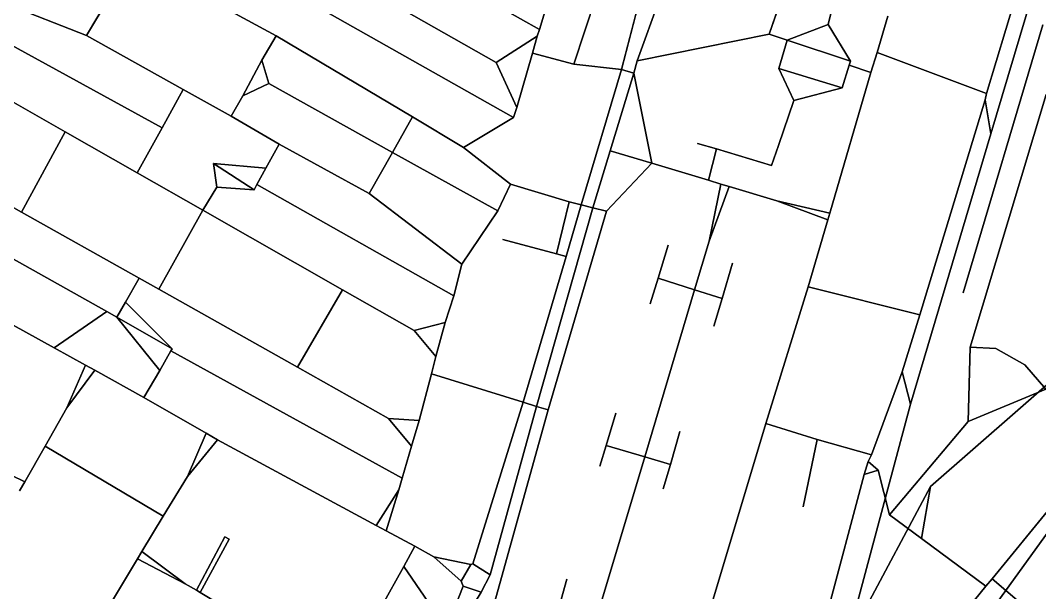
# Model space of a CAD drawing. Header units: metres. Extents: x 327752 to 330295, y 2791504 to 2794271.
# Drawn here: x 328737 to 329452, y 2792442 to 2792844 of the extents above; entities that cross this region are included whole.
import ezdxf

# ---------------------------------------------------------------- set-up
doc = ezdxf.new("R2010")
doc.units = ezdxf.units.M

msp = doc.modelspace()

# ---------------------------------------------------------------- linework, layer by layer
for p, q in [((329100.73, 2792837.25), (328945.77, 2792924.44)), ((328945.77, 2792924.44), (329100.73, 2792837.25)), ((329157.58, 2792911.8), (329124.87, 2792812.78)), ((329124.87, 2792812.78), (329157.58, 2792911.8)), ((328815.82, 2792887.59), (328782.98, 2792832.98)), ((328782.98, 2792832.98), (328815.82, 2792887.59)), ((329178.6, 2792887.92), (329158.26, 2792809.15)), ((329158.26, 2792809.15), (329178.6, 2792887.92)), ((329414.46, 2792792.36), (329444.86, 2792893.2)), ((329444.86, 2792893.2), (329414.46, 2792792.36)), ((329070.37, 2792813.97), (328954.16, 2792880.05)), ((328954.16, 2792880.05), (329070.37, 2792813.97)), ((329194.13, 2792883.5), (329169.35, 2792815.22)), ((329169.35, 2792815.22), (329194.13, 2792883.5)), ((329261.92, 2792833.9), (329274.06, 2792869.5)), ((329274.06, 2792869.5), (329261.92, 2792833.9)), ((329449.35, 2792871.01), (329417.34, 2792763.92)), ((329417.34, 2792763.92), (329449.35, 2792871.01)), ((329308.04, 2792860.11), (329303.27, 2792840.67)), ((329303.27, 2792840.67), (329308.04, 2792860.11)), ((328725.67, 2792855.26), (328782.98, 2792832.98)), ((328782.98, 2792832.98), (328725.67, 2792855.26)), ((328916.06, 2792832.59), (328873.27, 2792855.81)), ((328873.27, 2792855.81), (328916.06, 2792832.59)), ((329082.58, 2792775.42), (328940.96, 2792855.4)), ((328940.96, 2792855.4), (329082.58, 2792775.42)), ((329100.73, 2792837.25), (329104.65, 2792849.6)), ((329104.65, 2792849.6), (329100.73, 2792837.25)), ((329337.55, 2792820.99), (329345.11, 2792846.39)), ((329345.11, 2792846.39), (329337.55, 2792820.99)), ((329099.18, 2792832.37), (329100.73, 2792837.25)), ((329100.73, 2792837.25), (329099.18, 2792832.37)), ((329274.56, 2792829.6), (329303.27, 2792840.67)), ((329303.27, 2792840.67), (329274.56, 2792829.6)), ((329319.02, 2792814.99), (329303.27, 2792840.67)), ((329303.27, 2792840.67), (329319.02, 2792814.99)), ((329453.87, 2792840.5), (329397.89, 2792652.42)), ((329397.89, 2792652.42), (329453.87, 2792840.5)), ((328712, 2792836.26), (328836.11, 2792768.22)), ((328836.11, 2792768.22), (328712, 2792836.26)), ((328850.92, 2792795.02), (328782.98, 2792832.98)), ((328782.98, 2792832.98), (328850.92, 2792795.02)), ((328916.06, 2792832.59), (328906.04, 2792815.7)), ((328906.04, 2792815.7), (328916.06, 2792832.59)), ((329011.79, 2792775.77), (328916.06, 2792832.59)), ((328916.06, 2792832.59), (329011.79, 2792775.77)), ((329099.18, 2792832.37), (329070.37, 2792813.97)), ((329070.37, 2792813.97), (329099.18, 2792832.37)), ((329099.18, 2792832.37), (329095.83, 2792820.65)), ((329095.83, 2792820.65), (329099.18, 2792832.37)), ((329169.35, 2792815.22), (329261.92, 2792833.9)), ((329261.92, 2792833.9), (329169.35, 2792815.22)), ((329261.92, 2792833.9), (329274.56, 2792829.6)), ((329274.56, 2792829.6), (329261.92, 2792833.9)), ((329268.66, 2792809.82), (329274.56, 2792829.6)), ((329274.56, 2792829.6), (329268.66, 2792809.82)), ((329274.56, 2792829.6), (329319.02, 2792814.99)), ((329319.02, 2792814.99), (329274.56, 2792829.6)), ((328892.69, 2792790.59), (328906.04, 2792815.7)), ((328906.04, 2792815.7), (328892.69, 2792790.59)), ((328906.04, 2792815.7), (328911.03, 2792799.25)), ((328911.03, 2792799.25), (328906.04, 2792815.7)), ((329095.83, 2792820.65), (329084.91, 2792782.34)), ((329084.91, 2792782.34), (329095.83, 2792820.65)), ((329095.83, 2792820.65), (329124.87, 2792812.78)), ((329124.87, 2792812.78), (329095.83, 2792820.65)), ((329337.55, 2792820.99), (329333.2, 2792806.96)), ((329333.2, 2792806.96), (329337.55, 2792820.99)), ((329337.55, 2792820.99), (329414.46, 2792792.36)), ((329414.46, 2792792.36), (329337.55, 2792820.99)), ((329070.37, 2792813.97), (329084.91, 2792782.34)), ((329084.91, 2792782.34), (329070.37, 2792813.97)), ((329158.26, 2792809.15), (329124.87, 2792812.78)), ((329124.87, 2792812.78), (329158.26, 2792809.15)), ((329158.26, 2792809.15), (329129.99, 2792714.12)), ((329129.99, 2792714.12), (329158.26, 2792809.15)), ((329158.26, 2792809.15), (329167.03, 2792806.54)), ((329167.03, 2792806.54), (329158.26, 2792809.15)), ((329169.35, 2792815.22), (329167.03, 2792806.54)), ((329167.03, 2792806.54), (329169.35, 2792815.22)), ((329279.28, 2792787.42), (329268.66, 2792809.82)), ((329313.17, 2792796.31), (329268.66, 2792809.82)), ((329268.66, 2792809.82), (329313.17, 2792796.31)), ((329268.66, 2792809.82), (329279.28, 2792787.42)), ((329313.17, 2792796.31), (329318.09, 2792812.05)), ((329318.09, 2792812.05), (329313.17, 2792796.31)), ((329318.09, 2792812.05), (329319.02, 2792814.99)), ((329319.02, 2792814.99), (329318.09, 2792812.05)), ((329333.2, 2792806.96), (329318.09, 2792812.05)), ((329318.09, 2792812.05), (329333.2, 2792806.96)), ((329167.03, 2792806.54), (329150.44, 2792752.07)), ((329150.44, 2792752.07), (329167.03, 2792806.54)), ((329167.03, 2792806.54), (329179.63, 2792743.28)), ((329179.63, 2792743.28), (329167.03, 2792806.54)), ((329333.2, 2792806.96), (329304.41, 2792708.26)), ((329304.41, 2792708.26), (329333.2, 2792806.96)), ((328711.11, 2792797.75), (328767.98, 2792765.39)), ((328767.98, 2792765.39), (328711.11, 2792797.75)), ((328850.92, 2792795.02), (328836.11, 2792768.22)), ((328836.11, 2792768.22), (328850.92, 2792795.02)), ((328884.43, 2792776.29), (328850.92, 2792795.02)), ((328850.92, 2792795.02), (328884.43, 2792776.29)), ((328892.69, 2792790.59), (328911.03, 2792799.25)), ((328911.03, 2792799.25), (328892.69, 2792790.59)), ((328911.03, 2792799.25), (328997.62, 2792750.87)), ((328997.62, 2792750.87), (328911.03, 2792799.25)), ((329279.28, 2792787.42), (329313.17, 2792796.31)), ((329313.17, 2792796.31), (329279.28, 2792787.42)), ((328884.43, 2792776.29), (328892.69, 2792790.59)), ((328892.69, 2792790.59), (328884.43, 2792776.29)), ((329268.43, 2792755.87), (329279.28, 2792787.42)), ((329279.28, 2792787.42), (329268.43, 2792755.87)), ((329367.6, 2792637.04), (329413.47, 2792787.77)), ((329413.47, 2792787.77), (329367.6, 2792637.04)), ((329402.94, 2792614.29), (329456.2, 2792791.61)), ((329456.2, 2792791.61), (329402.94, 2792614.29)), ((329414.46, 2792792.36), (329413.47, 2792787.77)), ((329413.47, 2792787.77), (329414.46, 2792792.36)), ((329413.47, 2792787.77), (329417.34, 2792763.92)), ((329417.34, 2792763.92), (329413.47, 2792787.77)), ((329082.58, 2792775.42), (329084.91, 2792782.34)), ((329084.91, 2792782.34), (329082.58, 2792775.42)), ((328884.43, 2792776.29), (328918.16, 2792756.65)), ((328918.16, 2792756.65), (328884.43, 2792776.29)), ((329011.79, 2792775.77), (328997.62, 2792750.87)), ((328997.62, 2792750.87), (329011.79, 2792775.77)), ((329047.46, 2792754.29), (329011.79, 2792775.77)), ((329011.79, 2792775.77), (329047.46, 2792754.29)), ((329047.46, 2792754.29), (329082.58, 2792775.42)), ((329082.58, 2792775.42), (329047.46, 2792754.29)), ((328818.63, 2792736.58), (328836.11, 2792768.22)), ((328836.11, 2792768.22), (328818.63, 2792736.58)), ((329297.58, 2792263.51), (329661.52, 2792767.35)), ((329661.52, 2792767.35), (329297.58, 2792263.51)), ((328737.37, 2792709.1), (328767.98, 2792765.39)), ((328767.98, 2792765.39), (328737.37, 2792709.1)), ((328767.98, 2792765.39), (328818.63, 2792736.58)), ((328818.63, 2792736.58), (328767.98, 2792765.39)), ((329361.03, 2792574.43), (329417.34, 2792763.92)), ((329417.34, 2792763.92), (329361.03, 2792574.43)), ((328918.16, 2792756.65), (328908.95, 2792739.89)), ((328908.95, 2792739.89), (328918.16, 2792756.65)), ((328918.16, 2792756.65), (328981.28, 2792722.13)), ((328981.28, 2792722.13), (328918.16, 2792756.65)), ((329047.46, 2792754.29), (329080.48, 2792728.72)), ((329080.48, 2792728.72), (329047.46, 2792754.29)), ((329138.31, 2792712.04), (329150.44, 2792752.07)), ((329150.44, 2792752.07), (329138.31, 2792712.04)), ((329179.63, 2792743.28), (329150.44, 2792752.07)), ((329150.44, 2792752.07), (329179.63, 2792743.28)), ((329224.91, 2792753.42), (329211.62, 2792757.18)), ((329211.62, 2792757.18), (329224.91, 2792753.42)), ((329219.26, 2792731.37), (329224.91, 2792753.42)), ((329224.91, 2792753.42), (329219.26, 2792731.37)), ((329224.91, 2792753.42), (329263.53, 2792741.81)), ((329263.53, 2792741.81), (329224.91, 2792753.42)), ((329263.53, 2792741.81), (329268.43, 2792755.87)), ((329263.53, 2792741.81), (329268.43, 2792755.87)), ((329268.43, 2792755.87), (329263.53, 2792741.81)), ((329268.43, 2792755.87), (329263.53, 2792741.81)), ((328981.28, 2792722.13), (328997.62, 2792750.87)), ((328997.62, 2792750.87), (328981.28, 2792722.13)), ((328997.62, 2792750.87), (329071.67, 2792710.02)), ((329071.67, 2792710.02), (328997.62, 2792750.87)), ((328737.37, 2792709.1), (328678.5, 2792742.19)), ((328678.5, 2792742.19), (328737.37, 2792709.1)), ((328908.95, 2792739.89), (328872.15, 2792743.25)), ((328872.15, 2792743.25), (328900.57, 2792724.66)), ((328872.15, 2792743.25), (328908.95, 2792739.89)), ((328872.15, 2792743.25), (328874.46, 2792726.55)), ((328900.57, 2792724.66), (328872.15, 2792743.25)), ((328874.46, 2792726.55), (328872.15, 2792743.25)), ((328908.95, 2792739.89), (328902.62, 2792728.38)), ((328902.62, 2792728.38), (328908.95, 2792739.89)), ((329179.63, 2792743.28), (329147.89, 2792709.65)), ((329147.89, 2792709.65), (329179.63, 2792743.28)), ((329219.26, 2792731.37), (329179.63, 2792743.28)), ((329179.63, 2792743.28), (329219.26, 2792731.37)), ((328818.63, 2792736.58), (328864.56, 2792710.45)), ((328864.56, 2792710.45), (328818.63, 2792736.58)), ((329219.26, 2792731.37), (329228.02, 2792728.75)), ((329228.02, 2792728.75), (329219.26, 2792731.37)), ((328874.46, 2792726.55), (328864.56, 2792710.45)), ((328864.56, 2792710.45), (328874.46, 2792726.55)), ((328900.57, 2792724.66), (328874.46, 2792726.55)), ((328874.46, 2792726.55), (328900.57, 2792724.66)), ((328900.57, 2792724.66), (328902.62, 2792728.38)), ((328902.62, 2792728.38), (328900.57, 2792724.66)), ((328902.62, 2792728.38), (329040.6, 2792650.4)), ((329040.6, 2792650.4), (328902.62, 2792728.38)), ((329080.48, 2792728.72), (329071.67, 2792710.02)), ((329071.67, 2792710.02), (329080.48, 2792728.72)), ((329080.48, 2792728.72), (329121.6, 2792716.3)), ((329121.6, 2792716.3), (329080.48, 2792728.72)), ((329219.83, 2792688.79), (329228.02, 2792728.75)), ((329228.02, 2792728.75), (329219.83, 2792688.79)), ((329219.83, 2792688.79), (329233.75, 2792727.02)), ((329233.75, 2792727.02), (329219.83, 2792688.79)), ((329228.02, 2792728.75), (329233.75, 2792727.02)), ((329233.75, 2792727.02), (329228.02, 2792728.75)), ((329267.24, 2792717.02), (329233.75, 2792727.02)), ((329233.75, 2792727.02), (329267.24, 2792717.02)), ((328797.33, 2792639.33), (328651.51, 2792721.04)), ((328651.51, 2792721.04), (328797.33, 2792639.33)), ((328981.28, 2792722.13), (329046.29, 2792672.47)), ((329046.29, 2792672.47), (328981.28, 2792722.13)), ((329121.6, 2792716.3), (329112.68, 2792679.71)), ((329112.68, 2792679.71), (329121.6, 2792716.3)), ((329129.99, 2792714.12), (329121.6, 2792716.3)), ((329121.6, 2792716.3), (329129.99, 2792714.12)), ((329303.03, 2792703.54), (329267.24, 2792717.02)), ((329304.41, 2792708.26), (329267.24, 2792717.02)), ((329267.24, 2792717.02), (329304.41, 2792708.26)), ((329267.24, 2792717.02), (329303.03, 2792703.54)), ((328820.02, 2792662.67), (328737.37, 2792709.1)), ((328737.37, 2792709.1), (328820.02, 2792662.67)), ((328833.87, 2792654.9), (328864.56, 2792710.45)), ((328864.56, 2792710.45), (328833.87, 2792654.9)), ((328962.65, 2792654.65), (328864.56, 2792710.45)), ((328864.56, 2792710.45), (328962.65, 2792654.65)), ((329071.67, 2792710.02), (329046.29, 2792672.47)), ((329046.29, 2792672.47), (329071.67, 2792710.02)), ((329098.75, 2792572.77), (329138.31, 2792712.04)), ((329138.31, 2792712.04), (329098.75, 2792572.77)), ((329147.89, 2792709.65), (329106.82, 2792570.42)), ((329106.82, 2792570.42), (329147.89, 2792709.65)), ((329129.99, 2792714.12), (329119.57, 2792677.86)), ((329119.57, 2792677.86), (329129.99, 2792714.12)), ((329138.31, 2792712.04), (329129.99, 2792714.12)), ((329129.99, 2792714.12), (329138.31, 2792712.04)), ((329138.31, 2792712.04), (329147.89, 2792709.65)), ((329147.89, 2792709.65), (329138.31, 2792712.04)), ((329303.03, 2792703.54), (329304.41, 2792708.26)), ((329304.41, 2792708.26), (329303.03, 2792703.54)), ((329289.31, 2792656.65), (329303.03, 2792703.54)), ((329303.03, 2792703.54), (329289.31, 2792656.65)), ((329374.97, 2792516.59), (329588.95, 2792703.61)), ((329588.95, 2792703.61), (329374.97, 2792516.59)), ((329075.13, 2792689.75), (329112.68, 2792679.71)), ((329112.68, 2792679.71), (329075.13, 2792689.75)), ((329209.63, 2792654.62), (329219.83, 2792688.79)), ((329219.83, 2792688.79), (329209.63, 2792654.62)), ((328635.02, 2792683.17), (328760.35, 2792613.82)), ((328760.35, 2792613.82), (328635.02, 2792683.17)), ((329119.57, 2792677.86), (329112.68, 2792679.71)), ((329112.68, 2792679.71), (329119.57, 2792677.86)), ((329184.06, 2792662.8), (329191.15, 2792685.94)), ((329191.15, 2792685.94), (329184.06, 2792662.8)), ((329089.46, 2792575.77), (329119.57, 2792677.86)), ((329119.57, 2792677.86), (329089.46, 2792575.77)), ((329228.83, 2792648.4), (329236.1, 2792673.29)), ((329236.1, 2792673.29), (329228.83, 2792648.4)), ((329040.6, 2792650.4), (329046.29, 2792672.47)), ((329046.29, 2792672.47), (329040.6, 2792650.4)), ((328820.02, 2792662.67), (328810.43, 2792645.83)), ((328810.43, 2792645.83), (328820.02, 2792662.67)), ((328820.02, 2792662.67), (328833.87, 2792654.9)), ((328833.87, 2792654.9), (328820.02, 2792662.67)), ((329184.06, 2792662.8), (329178.53, 2792644.79)), ((329178.53, 2792644.79), (329184.06, 2792662.8)), ((329209.63, 2792654.62), (329184.06, 2792662.8)), ((329184.06, 2792662.8), (329209.63, 2792654.62)), ((328833.87, 2792654.9), (328931.16, 2792600.22)), ((328931.16, 2792600.22), (328833.87, 2792654.9)), ((328931.16, 2792600.22), (328962.65, 2792654.65)), ((328962.65, 2792654.65), (328931.16, 2792600.22)), ((329012.98, 2792626.02), (328962.65, 2792654.65)), ((328962.65, 2792654.65), (329012.98, 2792626.02)), ((329174.61, 2792537.36), (329209.63, 2792654.62)), ((329209.63, 2792654.62), (329174.61, 2792537.36)), ((329209.63, 2792654.62), (329228.83, 2792648.4)), ((329228.83, 2792648.4), (329209.63, 2792654.62)), ((329289.31, 2792656.65), (329259.65, 2792560.79)), ((329259.65, 2792560.79), (329289.31, 2792656.65)), ((329289.31, 2792656.65), (329367.6, 2792637.04)), ((329367.6, 2792637.04), (329289.31, 2792656.65)), ((328810.43, 2792645.83), (328804.44, 2792635.34)), ((328804.44, 2792635.34), (328810.43, 2792645.83)), ((328810.43, 2792645.83), (328843.09, 2792613.07)), ((328843.09, 2792613.07), (328810.43, 2792645.83)), ((329034.72, 2792631.55), (329040.6, 2792650.4)), ((329040.6, 2792650.4), (329034.72, 2792631.55)), ((329228.83, 2792648.4), (329223.2, 2792629.09)), ((329223.2, 2792629.09), (329228.83, 2792648.4)), ((328797.33, 2792639.33), (328760.35, 2792613.82)), ((328760.35, 2792613.82), (328797.33, 2792639.33)), ((328804.44, 2792635.34), (328797.33, 2792639.33)), ((328797.33, 2792639.33), (328804.44, 2792635.34)), ((329367.6, 2792637.04), (329355.31, 2792596.97)), ((329355.31, 2792596.97), (329367.6, 2792637.04)), ((328834.41, 2792598.05), (328804.44, 2792635.34)), ((328804.44, 2792635.34), (328843.09, 2792613.07)), ((328804.44, 2792635.34), (328834.41, 2792598.05)), ((328843.09, 2792613.07), (328804.44, 2792635.34)), ((329034.72, 2792631.55), (329012.98, 2792626.02)), ((329012.98, 2792626.02), (329034.72, 2792631.55)), ((329028.07, 2792607.74), (329034.72, 2792631.55)), ((329034.72, 2792631.55), (329028.07, 2792607.74)), ((329028.07, 2792607.74), (329012.98, 2792626.02)), ((329012.98, 2792626.02), (329028.07, 2792607.74)), ((328760.35, 2792613.82), (328782.25, 2792601.7)), ((328782.25, 2792601.7), (328760.35, 2792613.82)), ((328834.41, 2792598.05), (328842.29, 2792611.67)), ((328842.29, 2792611.67), (328834.41, 2792598.05)), ((328842.29, 2792611.67), (328843.09, 2792613.07)), ((328843.09, 2792613.07), (328842.29, 2792611.67)), ((328842.29, 2792611.67), (329004.37, 2792522.45)), ((329004.37, 2792522.45), (328842.29, 2792611.67)), ((329401.6, 2792562.15), (329402.94, 2792614.29)), ((329402.94, 2792614.29), (329401.6, 2792562.15)), ((329402.94, 2792614.29), (329420.83, 2792613.32)), ((329420.83, 2792613.32), (329402.94, 2792614.29)), ((329420.83, 2792613.32), (329441.21, 2792601.98)), ((329420.83, 2792613.32), (329441.21, 2792601.98)), ((329441.21, 2792601.98), (329420.83, 2792613.32)), ((329441.21, 2792601.98), (329420.83, 2792613.32)), ((328782.25, 2792601.7), (328769.37, 2792571.71)), ((328769.37, 2792571.71), (328782.25, 2792601.7)), ((328788.91, 2792598.1), (328782.25, 2792601.7)), ((328782.25, 2792601.7), (328788.91, 2792598.1)), ((329028.07, 2792607.74), (329025.15, 2792595.68)), ((329025.15, 2792595.68), (329028.07, 2792607.74)), ((329456.04, 2792584.88), (329441.21, 2792601.98)), ((329441.21, 2792601.98), (329456.04, 2792584.88)), ((328788.91, 2792598.1), (328769.37, 2792571.71)), ((328769.37, 2792571.71), (328788.91, 2792598.1)), ((328823.37, 2792578.94), (328788.91, 2792598.1)), ((328788.91, 2792598.1), (328823.37, 2792578.94)), ((328823.37, 2792578.94), (328834.41, 2792598.05)), ((328834.41, 2792598.05), (328823.37, 2792578.94)), ((328994.91, 2792564.41), (328931.16, 2792600.22)), ((328931.16, 2792600.22), (328994.91, 2792564.41)), ((329025.15, 2792595.68), (329016.42, 2792562.95)), ((329016.42, 2792562.95), (329025.15, 2792595.68)), ((329025.15, 2792595.68), (329089.46, 2792575.77)), ((329089.46, 2792575.77), (329025.15, 2792595.68)), ((329355.31, 2792596.97), (329333.6, 2792538.83)), ((329333.6, 2792538.83), (329355.31, 2792596.97)), ((329361.03, 2792574.43), (329355.31, 2792596.97)), ((329355.31, 2792596.97), (329361.03, 2792574.43)), ((329401.6, 2792562.15), (329456.04, 2792584.88)), ((329456.04, 2792584.88), (329401.6, 2792562.15)), ((328823.37, 2792578.94), (328867.01, 2792554.1)), ((328867.01, 2792554.1), (328823.37, 2792578.94)), ((329054.08, 2792462.37), (329089.46, 2792575.77)), ((329089.46, 2792575.77), (329054.08, 2792462.37)), ((329066.31, 2792454.55), (329098.75, 2792572.77)), ((329098.75, 2792572.77), (329066.31, 2792454.55)), ((329098.75, 2792572.77), (329089.46, 2792575.77)), ((329089.46, 2792575.77), (329098.75, 2792572.77)), ((329098.75, 2792572.77), (329106.82, 2792570.42)), ((329106.82, 2792570.42), (329098.75, 2792572.77)), ((329316.09, 2792406.36), (329361.03, 2792574.43)), ((329361.03, 2792574.43), (329316.09, 2792406.36)), ((328754.17, 2792544.95), (328769.37, 2792571.71)), ((328769.37, 2792571.71), (328754.17, 2792544.95)), ((329106.82, 2792570.42), (329061.12, 2792405.63)), ((329061.12, 2792405.63), (329106.82, 2792570.42)), ((329147.5, 2792545.37), (329154.37, 2792568.02)), ((329154.37, 2792568.02), (329147.5, 2792545.37)), ((329016.42, 2792562.95), (328994.91, 2792564.41)), ((329010.94, 2792544.9), (328994.91, 2792564.41)), ((328994.91, 2792564.41), (329010.94, 2792544.9)), ((328994.91, 2792564.41), (329016.42, 2792562.95)), ((329016.42, 2792562.95), (329010.94, 2792544.9)), ((329010.94, 2792544.9), (329016.42, 2792562.95)), ((329259.65, 2792560.79), (329212.04, 2792402.16)), ((329212.04, 2792402.16), (329259.65, 2792560.79)), ((329259.65, 2792560.79), (329295.67, 2792549.54)), ((329295.67, 2792549.54), (329259.65, 2792560.79)), ((329401.6, 2792562.15), (329346.26, 2792496.85)), ((329346.26, 2792496.85), (329401.6, 2792562.15)), ((328867.01, 2792554.1), (328853.82, 2792523.56)), ((328853.82, 2792523.56), (328867.01, 2792554.1)), ((328867.01, 2792554.1), (328874.92, 2792549.41)), ((328874.92, 2792549.41), (328867.01, 2792554.1)), ((329192.61, 2792532.08), (329199.33, 2792555.09)), ((329199.33, 2792555.09), (329192.61, 2792532.08)), ((328739.69, 2792519.99), (328754.17, 2792544.95)), ((328754.17, 2792544.95), (328739.69, 2792519.99)), ((328836.91, 2792495.72), (328754.17, 2792544.95)), ((328754.17, 2792544.95), (328836.91, 2792495.72)), ((328853.82, 2792523.56), (328874.92, 2792549.41)), ((328874.92, 2792549.41), (328853.82, 2792523.56)), ((328874.92, 2792549.41), (328986.21, 2792489.17)), ((328986.21, 2792489.17), (328874.92, 2792549.41)), ((329010.94, 2792544.9), (329004.37, 2792522.45)), ((329004.37, 2792522.45), (329010.94, 2792544.9)), ((329147.5, 2792545.37), (329143.09, 2792530.81)), ((329143.09, 2792530.81), (329147.5, 2792545.37)), ((329174.61, 2792537.36), (329147.5, 2792545.37)), ((329147.5, 2792545.37), (329174.61, 2792537.36)), ((329285.82, 2792502.39), (329295.67, 2792549.54)), ((329295.67, 2792549.54), (329285.82, 2792502.39)), ((329333.6, 2792538.83), (329295.67, 2792549.54)), ((329295.67, 2792549.54), (329333.6, 2792538.83)), ((329139.78, 2792420.73), (329174.61, 2792537.36)), ((329174.61, 2792537.36), (329139.78, 2792420.73)), ((329174.61, 2792537.36), (329192.61, 2792532.08)), ((329192.61, 2792532.08), (329174.61, 2792537.36)), ((329333.6, 2792538.83), (329331.24, 2792534.09)), ((329331.24, 2792534.09), (329333.6, 2792538.83)), ((328739.69, 2792519.99), (328711.04, 2792533.68)), ((328711.04, 2792533.68), (328739.69, 2792519.99)), ((329192.61, 2792532.08), (329187.61, 2792514.92)), ((329187.61, 2792514.92), (329192.61, 2792532.08)), ((329328.59, 2792525.01), (329331.24, 2792534.09)), ((329331.24, 2792534.09), (329328.59, 2792525.01)), ((329338.35, 2792527.97), (329331.24, 2792534.09)), ((329331.24, 2792534.09), (329338.35, 2792527.97)), ((328853.82, 2792523.56), (328836.91, 2792495.72)), ((328836.91, 2792495.72), (328853.82, 2792523.56)), ((329004.37, 2792522.45), (329002.05, 2792514.34)), ((329002.05, 2792514.34), (329004.37, 2792522.45)), ((329328.59, 2792525.01), (329290.28, 2792381.68)), ((329290.28, 2792381.68), (329328.59, 2792525.01)), ((329338.35, 2792527.97), (329328.59, 2792525.01)), ((329328.59, 2792525.01), (329338.35, 2792527.97)), ((329346.26, 2792496.85), (329338.35, 2792527.97)), ((329338.35, 2792527.97), (329346.26, 2792496.85)), ((328739.69, 2792519.99), (328735.98, 2792513.59)), ((328735.98, 2792513.59), (328739.69, 2792519.99)), ((329316.09, 2792406.36), (329374.97, 2792516.59)), ((329374.97, 2792516.59), (329316.09, 2792406.36)), ((329374.97, 2792516.59), (329368.75, 2792480.12)), ((329368.75, 2792480.12), (329374.97, 2792516.59)), ((328986.21, 2792489.17), (329002.05, 2792514.34)), ((329002.05, 2792514.34), (328986.21, 2792489.17)), ((328993.34, 2792485.63), (329002.05, 2792514.34)), ((329002.05, 2792514.34), (328993.34, 2792485.63)), ((329459.28, 2792501.93), (329418.22, 2792451.83)), ((329418.22, 2792451.83), (329459.28, 2792501.93)), ((328821.93, 2792470.95), (328836.91, 2792495.72)), ((328836.91, 2792495.72), (328821.93, 2792470.95)), ((329346.26, 2792496.85), (329368.75, 2792480.12)), ((329368.75, 2792480.12), (329346.26, 2792496.85)), ((328993.34, 2792485.63), (328986.21, 2792489.17)), ((328986.21, 2792489.17), (328993.34, 2792485.63)), ((328860.14, 2792443.98), (328880.18, 2792481.35)), ((328880.18, 2792481.35), (328860.14, 2792443.98)), ((328883.13, 2792479.66), (328862.85, 2792442.34)), ((328862.85, 2792442.34), (328883.13, 2792479.66)), ((328880.18, 2792481.35), (328883.13, 2792479.66)), ((328880.18, 2792481.35), (328883.13, 2792479.66)), ((328883.13, 2792479.66), (328880.18, 2792481.35)), ((328883.13, 2792479.66), (328880.18, 2792481.35)), ((329013.37, 2792474.68), (328993.34, 2792485.63)), ((328993.34, 2792485.63), (329013.37, 2792474.68)), ((329368.75, 2792480.12), (329413.92, 2792446.59)), ((329413.92, 2792446.59), (329368.75, 2792480.12)), ((329013.37, 2792474.68), (329005.56, 2792460.55)), ((329005.56, 2792460.55), (329013.37, 2792474.68)), ((329026.79, 2792467.32), (329013.37, 2792474.68)), ((329013.37, 2792474.68), (329026.79, 2792467.32)), ((328818.85, 2792465.86), (328799.07, 2792433.15)), ((328799.07, 2792433.15), (328818.85, 2792465.86)), ((328818.85, 2792465.86), (328821.93, 2792470.95)), ((328821.93, 2792470.95), (328818.85, 2792465.86)), ((328852.25, 2792448.42), (328818.85, 2792465.86)), ((328818.85, 2792465.86), (328852.25, 2792448.42)), ((328852.25, 2792448.42), (328821.93, 2792470.95)), ((328821.93, 2792470.95), (328852.25, 2792448.42)), ((329045.77, 2792450.28), (329026.79, 2792467.32)), ((329026.79, 2792467.32), (329052.68, 2792461.97)), ((329026.79, 2792467.32), (329045.77, 2792450.28)), ((329052.68, 2792461.97), (329026.79, 2792467.32)), ((329005.56, 2792460.55), (328989.95, 2792432.35)), ((328989.95, 2792432.35), (329005.56, 2792460.55)), ((329028.48, 2792427.05), (329005.56, 2792460.55)), ((329005.56, 2792460.55), (329028.48, 2792427.05)), ((329045.77, 2792450.28), (329052.68, 2792461.97)), ((329052.68, 2792461.97), (329045.77, 2792450.28)), ((329054.08, 2792462.37), (329052.68, 2792461.97)), ((329052.68, 2792461.97), (329054.08, 2792462.37)), ((329066.31, 2792454.55), (329054.08, 2792462.37)), ((329054.08, 2792462.37), (329066.31, 2792454.55)), ((329059.81, 2792442.4), (329066.31, 2792454.55)), ((329066.31, 2792454.55), (329059.81, 2792442.4)), ((329113.6, 2792428.88), (329120.06, 2792451.67)), ((329120.06, 2792451.67), (329113.6, 2792428.88)), ((329413.92, 2792446.59), (329418.22, 2792451.83)), ((329418.22, 2792451.83), (329413.92, 2792446.59)), ((329480.21, 2792399.21), (329418.22, 2792451.83)), ((329418.22, 2792451.83), (329480.21, 2792399.21)), ((328852.25, 2792448.42), (328860.14, 2792443.98)), ((328860.14, 2792443.98), (328852.25, 2792448.42)), ((328860.14, 2792443.98), (328862.85, 2792442.34)), ((328862.85, 2792442.34), (328860.14, 2792443.98)), ((329047.17, 2792446.67), (329037.64, 2792422.01)), ((329037.64, 2792422.01), (329047.17, 2792446.67)), ((329047.17, 2792446.67), (329045.77, 2792450.28)), ((329045.77, 2792450.28), (329047.17, 2792446.67)), ((329047.17, 2792446.67), (329059.81, 2792442.4)), ((329059.81, 2792442.4), (329047.17, 2792446.67)), ((329372.47, 2792395.81), (329413.92, 2792446.59)), ((329413.92, 2792446.59), (329372.47, 2792395.81)), ((328862.85, 2792442.34), (328917.65, 2792409.3)), ((328917.65, 2792409.3), (328862.85, 2792442.34)), ((329059.81, 2792442.4), (329042.89, 2792414.35)), ((329042.89, 2792414.35), (329059.81, 2792442.4))]:
    msp.add_line(p, q)

doc.saveas('drawing.dxf')
